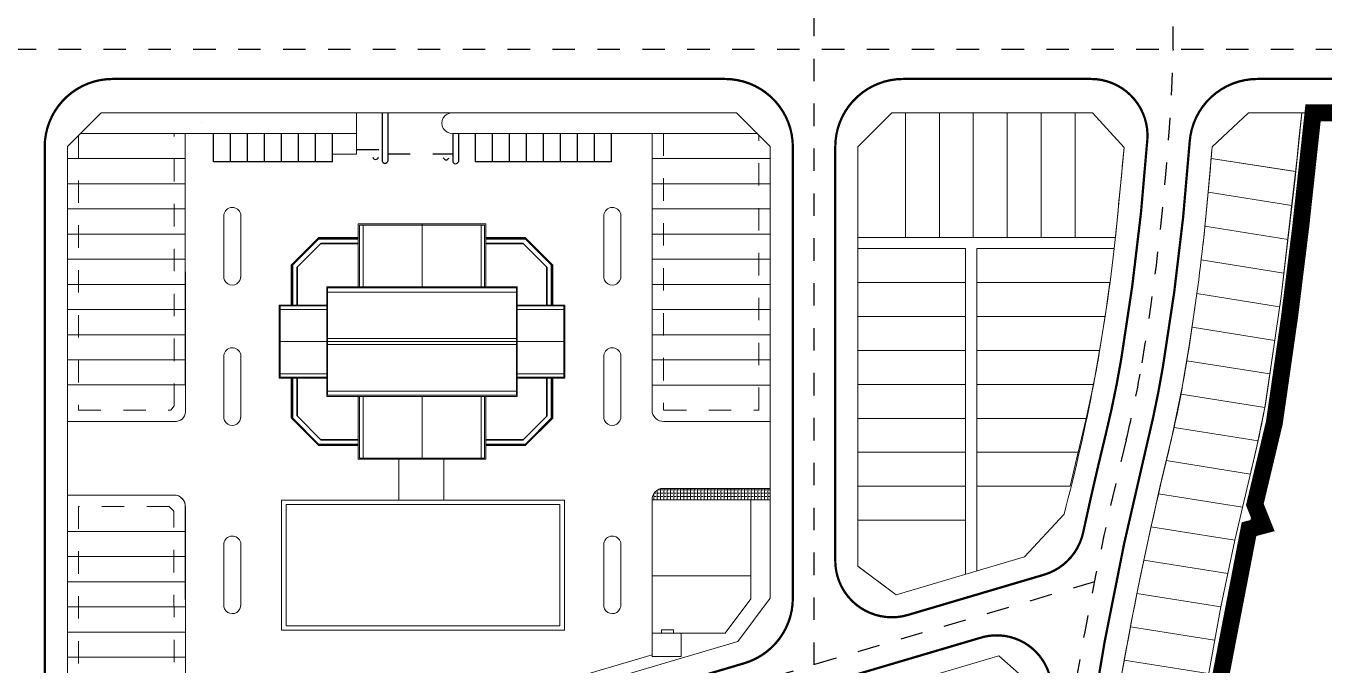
# Model space of a CAD drawing. Extents: x -2063571 to 559285, y 565862 to 1758715.
# Drawn here: x -2062786.97 to -2062781.19, y 566285.62 to 566288.46 of the extents above; entities that cross this region are included whole.
import ezdxf

# ---------------------------------------------------------------- set-up
doc = ezdxf.new("R2010")
doc.units = 0
doc.header["$MEASUREMENT"] = 0
for name, pattern in [('BORDER', [1.75, 0.5, -0.25, 0.5, -0.25, 0, -0.25]), ('DASHDOT', [1, 0.5, -0.25, 0, -0.25]), ('DASHDOT2', [0.5, 0.25, -0.125, 0, -0.125]), ('DASHED', [0.75, 0.5, -0.25])]:
    doc.linetypes.add(name, pattern=pattern)
doc.layers.get('0').update_dxf_attribs({"linetype": 'CONTINUOUS'})
for name, color, linetype, lineweight in [('04-Net thay', 4, 'CONTINUOUS', 15), ('1-RGNC', 30, 'BORDER', 15), ('chi gioi dg do', 14, 'CONTINUOUS', 0), ('CONG TRINH', 7, 'CONTINUOUS', 5), ('hien nha', 252, 'CONTINUOUS', 9), ('k-ctrinh', 7, 'CONTINUOUS', 15), ('k-duongqh', 7, 'CONTINUOUS', 0), ('k-viahe', 6, 'CONTINUOUS', 15), ('k-vienctrinh', 6, 'CONTINUOUS', 15), ('Net thay', 1, 'CONTINUOUS', 35), ('Q-DUONG', 22, 'CONTINUOUS', 0), ('Q-DUONGGT', 7, 'CONTINUOUS', 0), ('TUONG', 4, 'CONTINUOUS', 9)]:
    doc.layers.add(name, color=color, linetype=linetype, lineweight=lineweight)
doc.layers.add('k-congtrinh', color=7, linetype='CONTINUOUS')
doc.layers.add('k-timduong', color=1, linetype='DASHDOT')

# ---------------------------------------------------------------- blocks, each defined once
blk = doc.blocks.new('MB')
at = {"layer": 'CONG TRINH'}
h = blk.add_hatch(dxfattribs=at)
h.set_pattern_fill('ANGLE', color=8, scale=0.085, style=0)
h.set_pattern_definition([(0, (-556870.2791, -1757082.9731), (0, 0.593725), [0.4318, -0.161925]), (90, (-556870.2791, -1757082.9731), (-0.593725, 0), [0.4318, -0.161925])])
edge = h.paths.add_edge_path()
edge.add_line((902.79, 636.73), (883.93, 636.73))
edge.add_arc((883.94, 634.76), 1.97, 90.2338, 181.3912)
edge.add_line((881.97, 634.72), (902.86, 634.72))
edge.add_line((902.86, 634.72), (902.86, 636.73))
at = {"layer": 'k-ctrinh'}
h = blk.add_hatch(dxfattribs=at)
h.set_pattern_fill('ANGLE', color=256, style=0)
h.set_pattern_definition([(0, (-553863.7784, -1757083.959), (0, 6.985), [5.08, -1.905]), (90, (-553863.7784, -1757083.959), (-6.985, 4e-16), [5.08, -1.905])])
edge = h.paths.add_edge_path()
edge.add_line((1010.82, 1154.34), (1010.82, 1259.24))
edge.add_line((1010.82, 1259.24), (1041.92, 1257.54))
edge.add_line((1041.92, 1257.54), (1048.52, 1250.14))
edge.add_line((1048.52, 1250.14), (1050.22, 1281.44))
edge.add_line((1050.22, 1281.44), (1041.92, 1274.04))
edge.add_line((1041.92, 1274.04), (1018.22, 1275.34))
edge.add_line((1018.22, 1275.34), (1018.62, 1292.14))
edge.add_line((1018.62, 1292.14), (1020.02, 1303.24))
edge.add_line((1020.02, 1303.24), (993.52, 1304.74))
edge.add_line((993.52, 1304.74), (987.82, 1325.34))
edge.add_line((987.82, 1325.34), (986.22, 1335.34))
edge.add_line((986.22, 1335.34), (994.42, 1335.54))
edge.add_line((994.42, 1335.54), (1001.12, 1335.54))
edge.add_line((1001.12, 1335.54), (1005.72, 1335.34))
edge.add_line((1005.72, 1335.34), (1005.52, 1337.54))
edge.add_line((1005.52, 1337.54), (1006.42, 1355.74))
edge.add_line((1006.42, 1355.74), (1007.02, 1368.84))
edge.add_line((1007.02, 1368.84), (1027.42, 1365.94))
edge.add_line((1027.42, 1365.94), (1047.42, 1417.14))
edge.add_line((1047.42, 1417.14), (1042.02, 1420.74))
edge.add_line((1042.02, 1420.74), (1047.52, 1430.34))
edge.add_line((1047.52, 1430.34), (1039.22, 1434.84))
edge.add_line((1039.22, 1434.84), (1030.22, 1439.14))
edge.add_line((1030.22, 1439.14), (1011.32, 1447.94))
edge.add_line((1011.32, 1447.94), (998.62, 1453.84))
edge.add_line((998.62, 1453.84), (1020.42, 1501.24))
edge.add_line((1020.42, 1501.24), (1027.42, 1504.44))
edge.add_line((1027.42, 1504.44), (1002.62, 1511.34))
edge.add_line((1002.62, 1511.34), (1005.32, 1505.44))
edge.add_line((1005.32, 1505.44), (905.14, 1288.39))
edge.add_arc((897.88, 1291.73), 7.99, 260.9069, 335.3407, ccw=False)
edge.add_line((896.62, 1283.84), (741.92, 1308.94))
edge.add_line((741.92, 1308.94), (817.92, 1527.64))
edge.add_line((817.92, 1527.64), (801.42, 1532.34))
edge.add_line((801.42, 1532.34), (788.32, 1518.14))
edge.add_line((788.32, 1518.14), (765.82, 1495.84))
edge.add_line((765.82, 1495.84), (728.52, 1461.74))
edge.add_line((728.52, 1461.74), (686.82, 1426.04))
edge.add_line((686.82, 1426.04), (679.81, 1420.9))
edge.add_arc((685.24, 1412.47), 10.03, 40.9371, 122.7529, ccw=False)
edge.add_line((692.82, 1419.04), (701.32, 1409.14))
edge.add_line((701.32, 1409.14), (701.72, 1408.94))
edge.add_line((701.72, 1408.94), (702.02, 1408.74))
edge.add_line((702.02, 1408.74), (702.62, 1408.34))
edge.add_line((702.62, 1408.34), (703.32, 1408.04))
edge.add_line((703.32, 1408.04), (704.12, 1407.64))
edge.add_line((704.12, 1407.64), (704.62, 1407.54))
edge.add_line((704.62, 1407.54), (705.52, 1407.24))
edge.add_line((705.52, 1407.24), (714.12, 1404.04))
edge.add_line((714.12, 1404.04), (674.82, 1374.14))
edge.add_line((674.82, 1374.14), (621.92, 1365.44))
edge.add_line((621.92, 1365.44), (561.92, 1355.54))
edge.add_line((561.92, 1355.54), (543.42, 1352.44))
edge.add_line((543.42, 1352.44), (461.12, 1340.44))
edge.add_line((461.12, 1340.44), (412.92, 1311.84))
edge.add_line((412.92, 1311.84), (387.32, 1296.74))
edge.add_line((387.32, 1296.74), (364.72, 1283.34))
edge.add_line((364.72, 1283.34), (341.22, 1269.64))
edge.add_line((341.22, 1269.64), (323.92, 1299.64))
edge.add_line((323.92, 1299.64), (325.62, 1306.54))
edge.add_line((325.62, 1306.54), (295.62, 1288.74))
edge.add_line((295.62, 1288.74), (302.32, 1287.04))
edge.add_line((302.32, 1287.04), (320.52, 1255.64))
edge.add_line((320.52, 1255.64), (113.82, 1131.84))
edge.add_line((113.82, 1131.84), (97.22, 1160.54))
edge.add_line((97.22, 1160.54), (98.92, 1167.54))
edge.add_line((98.92, 1167.54), (76.32, 1153.54))
edge.add_line((76.32, 1153.54), (178.02, 978.34))
edge.add_line((178.02, 978.34), (183.12, 981.64))
edge.add_line((183.12, 981.64), (282.02, 811.34))
edge.add_line((282.02, 811.34), (297.95, 783.92))
edge.add_arc((427.88, 859.41), 150.27, 210.1575, 270.0166)
edge.add_line((427.92, 709.14), (429.22, 709.14))
edge.add_line((429.22, 709.14), (495.72, 709.14))
edge.add_line((495.72, 709.14), (687.62, 709.14))
edge.add_line((687.62, 709.14), (687.62, 725.64))
edge.add_line((687.62, 725.64), (695.62, 732.14))
edge.add_line((695.62, 732.14), (695.62, 918.14))
edge.add_line((695.62, 918.14), (688.62, 925.14))
edge.add_line((688.62, 925.14), (688.62, 953.14))
edge.add_line((688.62, 953.14), (695.62, 959.14))
edge.add_line((695.62, 959.14), (695.62, 1125.84))
edge.add_line((695.62, 1125.84), (695.52, 1127.24))
edge.add_line((695.52, 1127.24), (691.32, 1132.94))
edge.add_line((691.32, 1132.94), (687.72, 1133.94))
edge.add_line((687.72, 1133.94), (687.62, 1154.34))
edge.add_line((687.62, 1154.34), (691.32, 1155.24))
edge.add_line((691.32, 1155.24), (694.72, 1158.74))
edge.add_line((694.72, 1158.74), (695.62, 1161.34))
edge.add_line((695.62, 1161.34), (713.12, 1161.34))
edge.add_line((713.12, 1161.34), (720.12, 1154.34))
edge.add_line((720.12, 1154.34), (895.82, 1154.34))
edge.add_line((895.82, 1154.34), (903.82, 1161.34))
edge.add_line((903.82, 1161.34), (918.32, 1161.34))
edge.add_line((918.32, 1161.34), (918.32, 1160.34))
edge.add_line((918.32, 1160.34), (924.32, 1154.34))
edge.add_line((924.32, 1154.34), (958.32, 1154.34))
edge.add_line((958.32, 1154.34), (966.32, 1162.34))
edge.add_line((966.32, 1162.34), (981.82, 1162.34))
edge.add_line((981.82, 1162.34), (989.82, 1154.34))
edge.add_line((989.82, 1154.34), (1010.82, 1154.34))
at = {"color": 8}
blk.add_line((802.38, 701.5), (802.38, 701.5), dxfattribs=at)
at = {"layer": '04-Net thay', "color": 8}
for p, q in [((830.06, 683.48, 0), (852.58, 683.48, 0)), ((830.06, 681.03, 0), (830.06, 683.48, 0)), ((852.58, 683.48, 0), (852.58, 681.03, 0)), ((818.26, 676.24, 0), (823.04, 681.03, 0)), ((823.04, 681.03, 0), (830.06, 681.03, 0)), ((852.58, 681.03, 0), (859.59, 681.03, 0)), ((859.59, 681.03, 0), (864.38, 676.25, 0)), ((818.26, 669.14, 0), (818.26, 676.24, 0)), ((864.38, 676.25, 0), (864.38, 669.14, 0)), ((816.07, 669.14, 0), (818.26, 669.14, 0)), ((816.07, 656.22, 0), (816.07, 669.14, 0)), ((864.38, 669.14, 0), (866.57, 669.14, 0)), ((866.57, 669.14, 0), (866.57, 656.22, 0)), ((818.26, 656.22, 0), (816.07, 656.22, 0)), ((818.26, 649.12, 0), (818.26, 656.22, 0)), ((864.38, 656.22, 0), (864.38, 649.11, 0)), ((866.57, 656.22, 0), (864.38, 656.22, 0)), ((823.04, 644.34, 0), (818.26, 649.12, 0)), ((864.38, 649.11, 0), (859.6, 644.34, 0)), ((830.06, 644.34, 0), (823.04, 644.34, 0)), ((830.06, 641.88, 0), (830.06, 644.34, 0)), ((852.58, 644.34, 0), (852.58, 641.88, 0)), ((859.6, 644.34, 0), (852.58, 644.34, 0)), ((852.58, 641.88, 0), (830.06, 641.88, 0)), ((837.22, 641.88, 0), (837.22, 634.65, 0)), ((845.2, 641.88, 0), (845.2, 634.65, 0))]:
    blk.add_line(p, q, dxfattribs=at)
at = {"layer": '1-RGNC', "color": 8, "linetype": 'DASHED', "lineweight": 0, "ltscale": 10, "const_width": 3, "flags": 128}
blk.add_lwpolyline([(1054.57, 695.01), (1037.06, 695.04), (1029.82, 703.06), (998.81, 703.11), (996.63, 682.98), (994.67, 667.17), (991.97, 648.34), (988.52, 633.87), (990, 630.18), (987.49, 629.52), (980.23, 591.87), (966.04, 594.13), (871.42, 566.1), (806.55, 546.93), (807.13, 545.03), (787.68, 539.15), (786.93, 541.12), (696.59, 514.39), (686.81, 547.5), (697.63, 561.94), (697.63, 695.11), (695.05, 701), (687.63, 703.11), (687.63, 725.61), (687.86, 725.7), (695.63, 732.12), (695.63, 918.1), (688.63, 925.1), (688.63, 953.1), (695.63, 959.1), (695.63, 1125.81), (695.51, 1127.22), (691.28, 1132.93), (687.76, 1133.9), (687.67, 1154.31), (691.35, 1155.23), (694.76, 1158.69), (695.56, 1161.31), (713.13, 1161.31), (720.12, 1154.32), (895.86, 1154.31), (903.86, 1161.31), (918.36, 1161.31), (918.36, 1160.31), (924.36, 1154.31), (958.37, 1154.3), (966.36, 1162.31), (981.86, 1162.31), (989.86, 1154.31), (1038.5, 1154.31), (1046.59, 1162.32), (1054.58, 1162.31), (1054.21, 1125.81), (1046.21, 1125.81), (1038.29, 1133.81), (1016.87, 1133.81), (1001.86, 1133.8), (1001.88, 952.1), (1036.14, 952.11), (1043.26, 959.11), (1057.34, 959.11), (1056.9, 918.21), (1042.38, 918.19), (1035.63, 925.11), (1015.86, 925.11), (1012.75, 925.11), (1007.38, 921.68), (1001.84, 916.29), (1001.86, 891.47), (1004.88, 891.46), (1006.27, 880.8), (1005.54, 875.34), (1001.86, 867.48), (1001.86, 733.91), (1004.13, 730.95), (1005.8, 725.59), (1032.97, 725.61), (1039.07, 731.61), (1055.74, 731.61)], close=True, dxfattribs=at)
at = {"layer": 'chi gioi dg do', "color": 8, "linetype": 'DASHED', "ltscale": 5, "elevation": 0}
for points in [[(780.6, 699.11), (780.6, 650.57), (796.93, 650.57), (797.5, 651.3), (797.5, 699.48), (780.97, 699.48)], [(900.52, 699.48), (884, 699.48), (883.98, 650.58)], [(884.07, 650.58), (900.86, 650.58), (900.86, 699.14)]]:
    blk.add_lwpolyline(points, dxfattribs=at)
blk.add_lwpolyline([(780.62, 633.55), (780.62, 582.2), (797.49, 582.2), (797.48, 632.69), (796.64, 633.55)], close=True, dxfattribs=at)
at = {"layer": 'hien nha', "color": 8, "ltscale": 0.5}
for p, q in [((824.64, 671.44, 0), (824.64, 663.2, 0)), ((858, 671.44, 0), (824.64, 671.44, 0)), ((858, 663.2, 0), (858, 671.44, 0)), ((824.64, 663.2, 0), (858, 663.2, 0)), ((824.64, 662.16, 0), (858, 662.16, 0)), ((824.64, 653.93, 0), (824.64, 662.16, 0)), ((858, 662.16, 0), (858, 653.93, 0)), ((858, 653.93, 0), (824.64, 653.93, 0))]:
    blk.add_line(p, q, dxfattribs=at)
at = {"layer": 'k-congtrinh', "color": 8}
for p, q in [((834.28, 703.11, 0), (834.28, 694.6, 0)), ((835.28, 703.11, 0), (835.28, 694.6, 0)), ((804.49, 694.48, 0), (804.49, 699.48, 0)), ((807.49, 694.48, 0), (807.49, 699.48, 0)), ((810.49, 694.48, 0), (810.49, 699.48, 0)), ((813.49, 694.48, 0), (813.49, 699.48, 0)), ((816.49, 694.48, 0), (816.49, 699.48, 0)), ((819.49, 694.48, 0), (819.49, 699.48, 0)), ((822.49, 694.48, 0), (822.49, 699.48, 0)), ((825.49, 694.48, 0), (825.49, 699.48, 0)), ((846.74, 699.48, 0), (846.74, 694.48, 0)), ((847.74, 699.48, 0), (847.74, 694.48, 0)), ((847.74, 699.48, 0), (847.74, 694.48, 0)), ((850.74, 699.48, 0), (850.74, 694.48, 0)), ((853.74, 699.48, 0), (853.74, 694.48, 0)), ((856.74, 699.48, 0), (856.74, 694.48, 0)), ((859.74, 699.48, 0), (859.74, 694.48, 0)), ((862.74, 699.48, 0), (862.74, 694.48, 0)), ((865.74, 699.48, 0), (865.74, 694.48, 0)), ((868.74, 699.48, 0), (868.74, 694.48, 0)), ((871.74, 699.48, 0), (871.74, 694.48, 0)), ((874.74, 699.48, 0), (874.74, 694.48, 0)), ((825.49, 694.48, 0), (804.49, 694.48, 0)), ((874.74, 694.48, 0), (850.74, 694.48, 0))]:
    blk.add_line(p, q, dxfattribs=at)
for centre, radius, start, end in [((833.12, 695.41), 0.515, 193.8986, 346.1014), ((834.78, 694.72, 0), 0.515, 193.8986, 346.1014), ((845.58, 695.34), 0.527, 198.575, 341.425), ((847.24, 694.65, 0), 0.527, 198.575, 341.425)]:
    blk.add_arc(centre, radius, start, end, dxfattribs=at)
at = {"layer": 'k-duongqh', "color": 8, "ltscale": 0.5}
for p, q in [((991.06, 709.11), (1031.94, 709.11)), ((918.39, 615.92), (918.36, 615.91))]:
    blk.add_line(p, q, dxfattribs=at)
for centre, radius, start, end in [((558.6, 727.63), 423.45, 350.4851, 355.8699), ((783.17, 689.99), 180.25, 346.2448, 350.4851), ((783.17, 689.99), 195.75, 346.2448, 350.4851)]:
    blk.add_arc(centre, radius, start, end, dxfattribs=at)
at = {"layer": 'k-timduong', "color": 8, "linetype": 'DASHDOT', "ltscale": 6}
blk.add_line((910.61, 605.54), (910.61, 1161.31), dxfattribs=at)
at = {"layer": 'k-timduong', "color": 8, "linetype": 'DASHDOT2', "ltscale": 2}
for p, q in [((829.74, 696.63, 0), (834.28, 696.63, 0)), ((835.28, 695.9, 0), (846.74, 695.9, 0))]:
    blk.add_line(p, q, dxfattribs=at)
at = {"layer": 'k-timduong', "color": 8, "linetype": 'DASHDOT', "ltscale": 6}
for points in [[(61.63, 1201.37), (302.49, 786.55, 0.267291), (427.88, 714.36), (1055.27, 714.36)], [(960.19, 620.19), (675.1, 535.91, -0.072872), (617.69, 527.7), (511.87, 528.07)]]:
    blk.add_lwpolyline(points, format="xyb", dxfattribs=at)
blk.add_lwpolyline([(974.11, 714.39), (974.11, 938.61)], dxfattribs=at)
for centre, radius, start, end in [((554.82, 728.13), 419.52, 350.5026, 358.1223), ((783.17, 689.99), 188, 346.2448, 350.4851), ((1529.31, 505.63), 580.58, 166.08082, 171.55786)]:
    blk.add_arc(centre, radius, start, end, dxfattribs=at)
at = {"layer": 'k-viahe', "color": 8}
for p, q in [((829.74, 699.48, 0), (829.74, 703.11, 0)), ((926.76, 681.11), (926.76, 703.11)), ((932.76, 681.11), (932.76, 703.11)), ((938.76, 681.11), (938.76, 703.11)), ((944.76, 681.11), (944.76, 703.11)), ((950.76, 681.11), (950.76, 703.11)), ((956.76, 681.01), (956.76, 703.01)), ((956.76, 702.71), (956.76, 681.51)), ((995.59, 703.11), (1029.79, 703.11)), ((780.97, 699.48, 0), (799.47, 699.48, 0)), ((799.47, 699.48, 0), (780.97, 699.48, 0)), ((829.74, 699.48, 0), (780.97, 699.48, 0)), ((780.97, 699.48, 0), (799.47, 699.48, 0)), ((799.47, 699.48, 0), (780.97, 699.48, 0)), ((799.47, 699.48, 0), (799.5, 650.62, 0)), ((799.47, 695.03, 0), (799.47, 699.48, 0)), ((799.47, 699.48, 0), (799.5, 650.62, 0)), ((799.47, 695.03, 0), (799.47, 699.48, 0)), ((900.52, 699.48, 0), (846.74, 699.48, 0)), ((902.87, 697.13, 0), (902.86, 648.58, 0)), ((799.47, 695.03, 0), (778.61, 695.03, 0)), ((799.47, 695.03, 0), (778.61, 695.03, 0)), ((778.63, 695.03, 0), (799.47, 695.03, 0)), ((778.63, 695.03, 0), (799.47, 695.03, 0)), ((799.47, 690.58, 0), (799.47, 695.03, 0)), ((799.47, 690.58, 0), (799.47, 695.03, 0)), ((995.67, 692.75), (980.8, 695.06)), ((799.47, 690.59, 0), (778.61, 690.59, 0)), ((799.47, 690.59, 0), (778.61, 690.59, 0)), ((778.61, 690.58, 0), (799.47, 690.58, 0)), ((778.61, 690.58, 0), (799.47, 690.58, 0)), ((799.47, 686.14, 0), (799.47, 690.59, 0)), ((799.47, 686.14, 0), (799.47, 690.59, 0)), ((778.61, 686.14, 0), (799.47, 686.14, 0)), ((799.47, 686.14, 0), (778.61, 686.14, 0)), ((778.61, 686.14, 0), (799.47, 686.14, 0)), ((799.47, 686.14, 0), (778.61, 686.14, 0)), ((799.47, 681.69, 0), (799.47, 686.14, 0)), ((799.47, 681.69, 0), (799.47, 686.14, 0)), ((806.28, 674.04, 0), (806.28, 685.08, 0)), ((809.28, 674.06, 0), (809.28, 685.24, 0)), ((873.45, 674.04, 0), (873.45, 685.08, 0)), ((876.45, 674.06, 0), (876.45, 685.24, 0)), ((778.61, 681.69, 0), (799.47, 681.69, 0)), ((799.47, 681.69, 0), (778.61, 681.69, 0)), ((778.61, 681.69, 0), (799.47, 681.69, 0)), ((799.47, 681.69, 0), (778.61, 681.69, 0)), ((799.47, 677.24, 0), (799.47, 681.69, 0)), ((799.47, 677.24, 0), (799.47, 681.69, 0)), ((994.39, 680.75), (979.71, 683.08)), ((918.36, 681.11), (963.89, 681.11)), ((778.61, 677.24, 0), (799.47, 677.24, 0)), ((799.47, 677.24, 0), (778.61, 677.24, 0)), ((778.61, 677.24, 0), (799.47, 677.24, 0)), ((799.47, 677.24, 0), (778.61, 677.24, 0)), ((799.47, 672.8, 0), (799.47, 677.24, 0)), ((799.47, 672.8, 0), (799.47, 677.24, 0)), ((918.36, 679.11), (937.36, 679.11)), ((937.36, 679.11), (937.36, 621.53)), ((939.36, 679.11), (939.36, 622.12)), ((939.36, 679.11), (963.66, 679.11)), ((993.64, 674.79), (979.03, 677.12)), ((778.61, 672.8, 0), (799.47, 672.8, 0)), ((799.47, 672.8, 0), (778.61, 672.8, 0)), ((778.61, 672.8, 0), (799.47, 672.8, 0)), ((799.47, 672.8, 0), (778.61, 672.8, 0)), ((799.47, 668.35, 0), (799.47, 672.8, 0)), ((799.47, 668.35, 0), (799.47, 672.8, 0)), ((918.36, 673.11), (937.36, 673.11)), ((939.36, 673.11), (962.9, 673.11)), ((992.89, 668.83), (978.27, 671.16)), ((778.61, 668.35, 0), (799.47, 668.35, 0)), ((799.47, 668.35, 0), (778.61, 668.35, 0)), ((778.61, 668.35, 0), (799.47, 668.35, 0)), ((799.47, 668.35, 0), (778.61, 668.35, 0)), ((799.47, 663.9, 0), (799.47, 668.35, 0)), ((799.47, 663.9, 0), (799.47, 668.35, 0)), ((918.36, 667.11), (937.36, 667.11)), ((939.36, 667.11), (962.04, 667.11)), ((778.61, 663.9, 0), (799.47, 663.9, 0)), ((799.47, 663.9, 0), (778.61, 663.9, 0)), ((778.61, 663.9, 0), (799.47, 663.9, 0)), ((799.47, 663.9, 0), (778.61, 663.9, 0)), ((799.47, 659.45, 0), (799.47, 663.9, 0)), ((799.47, 659.45, 0), (799.47, 663.9, 0)), ((992.03, 662.89), (977.43, 665.22)), ((918.36, 661.11), (937.36, 661.11)), ((939.36, 661.11), (961.09, 661.11)), ((778.61, 659.45, 0), (799.47, 659.45, 0)), ((799.47, 659.45, 0), (778.61, 659.45, 0)), ((778.61, 659.45, 0), (799.47, 659.45, 0)), ((799.47, 659.45, 0), (778.61, 659.45, 0)), ((799.47, 655.01, 0), (799.47, 659.45, 0)), ((799.47, 655.01, 0), (799.47, 659.45, 0)), ((806.28, 649.22, 0), (806.28, 660.27, 0)), ((809.28, 649.24, 0), (809.28, 660.42, 0)), ((873.45, 649.22, 0), (873.45, 660.27, 0)), ((876.45, 649.24, 0), (876.45, 660.42, 0)), ((991.18, 656.95), (976.5, 659.29)), ((778.61, 655.01, 0), (799.47, 655.01, 0)), ((778.61, 655.01, 0), (799.47, 655.01, 0)), ((918.36, 655.11), (937.36, 655.11)), ((939.36, 655.11), (959.9, 655.11)), ((990.29, 651.02), (975.47, 653.38)), ((778.63, 648.57, 0), (797.92, 648.57, 0)), ((797.92, 648.57, 0), (778.63, 648.57, 0)), ((778.63, 648.57, 0), (797.92, 648.57, 0)), ((797.92, 648.57, 0), (778.63, 648.57, 0)), ((902.84, 648.58, 0), (884.07, 648.58, 0)), ((918.36, 649.11), (937.36, 649.11)), ((939.36, 649.11), (958.73, 649.11)), ((989.09, 645.14), (974.25, 647.5)), ((918.36, 643.11), (937.36, 643.11)), ((939.36, 643.11), (957.16, 643.11)), ((987.78, 639.27), (972.87, 641.64)), ((778.62, 635.55, 0), (797.48, 635.55, 0)), ((902.86, 636.72, 0), (883.92, 636.72, 0)), ((918.36, 637.11), (937.36, 637.11)), ((939.36, 637.11), (955.89, 637.11)), ((986.34, 633.42), (971.49, 635.79)), ((799.48, 633.55, 0), (799.5, 633.55, 0)), ((799.5, 633.55, 0), (799.49, 629.1, 0)), ((902.86, 634.72, 0), (881.97, 634.72, 0)), ((881.97, 634.72, 0), (881.97, 607.31, 0)), ((918.36, 631.11), (937.36, 631.11)), ((947.78, 624.61), (954.79, 632.17)), ((778.63, 629.1, 0), (799.5, 629.1, 0)), ((799.49, 629.1, 0), (778.63, 629.1, 0)), ((799.5, 629.1, 0), (799.49, 624.66, 0)), ((985, 627.56), (970.16, 629.92)), ((806.28, 615.94, 0), (806.28, 626.99, 0)), ((809.28, 615.96, 0), (809.28, 627.14, 0)), ((873.45, 615.94, 0), (873.45, 626.99, 0)), ((876.45, 615.96, 0), (876.45, 627.14, 0)), ((778.63, 624.66, 0), (799.49, 624.66, 0)), ((799.49, 624.66, 0), (778.63, 624.66, 0)), ((799.49, 624.66, 0), (799.49, 620.21, 0)), ((918.39, 622.92), (925.1, 617.9)), ((968.9, 624.05), (983.76, 621.68)), ((778.63, 620.21, 0), (799.5, 620.21, 0)), ((799.49, 620.21, 0), (778.63, 620.21, 0)), ((799.5, 620.21, 0), (799.49, 615.76, 0)), ((881.97, 621.29, 0), (899.42, 621.29, 0)), ((982.51, 615.81), (967.69, 618.17)), ((778.63, 615.76, 0), (799.49, 615.76, 0)), ((799.49, 615.76, 0), (778.63, 615.76, 0)), ((799.49, 615.76, 0), (799.49, 611.32, 0)), ((778.63, 611.32, 0), (799.49, 611.32, 0)), ((799.49, 611.32, 0), (778.63, 611.32, 0)), ((799.49, 611.32, 0), (799.49, 606.87, 0)), ((894.89, 611.13, 0), (881.97, 611.13, 0)), ((883.62, 611.13, 0), (883.62, 611.74, 0)), ((883.62, 611.13, 0), (883.62, 611.74, 0)), ((885.77, 611.13, 0), (885.77, 611.74, 0)), ((885.77, 611.13, 0), (885.77, 611.74, 0)), ((981.36, 609.91), (966.54, 612.27)), ((778.63, 606.87, 0), (799.49, 606.87, 0)), ((799.49, 606.87, 0), (778.63, 606.87, 0)), ((799.49, 606.87, 0), (799.49, 602.43, 0)), ((980.26, 604.01), (965.45, 606.37))]:
    blk.add_line(p, q, dxfattribs=at)
at = {"layer": 'k-viahe', "color": 8, "ltscale": 2}
for p, q in [((780.97, 699.48, 0), (799.47, 699.48, 0)), ((799.47, 699.48, 0), (799.5, 650.62, 0)), ((797.92, 648.57, 0), (778.63, 648.57, 0)), ((778.63, 635.55, 0), (797.48, 635.55, 0)), ((799.48, 633.55, 0), (799.49, 580.77, 0)), ((902.86, 634.72, 0), (899.42, 634.72, 0)), ((899.42, 634.72, 0), (899.42, 617.2, 0)), ((902.86, 617.34, 0), (902.86, 634.72, 0)), ((902.86, 634.72, 0), (902.86, 634.72, 0)), ((899.42, 617.2, 0), (894.89, 611.13, 0)), ((887.97, 611.13, 0), (881.97, 611.13, 0)), ((881.97, 611.13, 0), (881.97, 607.31, 0)), ((894.89, 611.13, 0), (890.12, 611.13, 0)), ((881.97, 607.31, 0), (865.64, 602.48, 0))]:
    blk.add_line(p, q, dxfattribs=at)
at = {"layer": 'k-viahe', "color": 8}
for points in [[(950.76, 703.11), (956.76, 703.11), (956.76, 681.11), (950.76, 681.11), (950.76, 703.11)], [(965.4, 696.99), (959.81, 703.11), (956.76, 703.11), (956.76, 681.11), (963.89, 681.11), (965.4, 696.99)], [(939.36, 673.11), (939.36, 667.11), (962.04, 667.11), (962.9, 673.11), (939.36, 673.11)], [(939.36, 667.11), (939.36, 661.11), (961.06, 661.11), (962.04, 667.11), (939.36, 667.11)], [(961.09, 661.11), (960.23, 656.33), (960.02, 655.11), (939.36, 655.11), (939.36, 661.11), (961.09, 661.11)], [(960.02, 655.11), (958.73, 649.11), (939.36, 649.11), (939.36, 655.11), (960.02, 655.11)]]:
    blk.add_lwpolyline(points, dxfattribs=at)
at = {"layer": 'k-viahe', "color": 8, "flags": 128}
for points in [[(987.4, 703.11), (996.8, 703.11), (996.32, 698.38), (995.74, 692.74), (980.8, 695.06), (980.95, 697.13)], [(980.8, 695.06), (980.29, 689.07), (995.05, 686.71), (995.74, 692.74)], [(939.36, 649.11), (939.36, 643.11), (957.31, 643.11), (958.73, 649.11)], [(939.36, 643.11), (939.36, 637.11), (955.89, 637.11), (957.31, 643.11)]]:
    blk.add_lwpolyline(points, close=True, dxfattribs=at)
at = {"layer": 'k-viahe', "color": 8, "elevation": 0}
for points in [[(829.74, 699.48), (829.74, 699.48), (780.97, 699.48)], [(846.74, 699.48), (846.74, 699.48)], [(900.52, 699.48), (846.74, 699.48)], [(902.86, 697.14), (902.86, 695.03), (882, 695.03), (882, 699.48), (900.52, 699.48)], [(902.86, 640.1), (902.86, 617.34)], [(894.89, 611.13), (899.42, 617.2), (899.42, 634.72)], [(894.89, 611.13), (899.42, 617.2), (899.42, 634.72)], [(894.89, 611.13), (894.89, 611.13), (899.42, 617.2), (899.42, 634.65)], [(894.89, 611.13), (894.89, 611.13), (899.42, 617.2), (899.42, 634.65)], [(899.42, 634.72), (902.86, 634.72), (902.86, 617.34)], [(881.97, 621.29), (899.42, 621.29), (899.42, 617.2), (894.89, 611.13), (881.97, 611.13), (881.97, 621.29)], [(865.64, 602.48), (881.97, 607.31)]]:
    blk.add_lwpolyline(points, dxfattribs=at)
for points in [[(825.49, 699.48), (829.74, 699.48), (829.74, 695.84), (825.49, 695.84)], [(882, 695.03), (902.86, 695.03), (902.86, 690.58), (882, 690.58)], [(882, 690.59), (902.86, 690.59), (902.86, 686.14), (882, 686.14)], [(881.97, 634.72), (899.42, 634.72), (899.42, 621.29), (881.97, 621.29)], [(881.97, 611.13), (887.1, 611.13), (887.1, 607.03), (881.97, 607.03)], [(881.97, 611.13), (887.1, 611.13), (887.1, 607.03), (881.97, 607.03)], [(883.62, 611.74), (885.77, 611.74), (885.77, 611.13), (883.62, 611.13)], [(883.62, 611.74), (885.77, 611.74), (885.77, 611.13), (883.62, 611.13)]]:
    blk.add_lwpolyline(points, close=True, dxfattribs=at)
at = {"layer": 'k-viahe', "color": 8, "ltscale": 2, "elevation": 0}
blk.add_lwpolyline([(900.52, 699.48), (882, 699.48), (881.98, 650.58)], dxfattribs=at)
at = {"layer": 'k-viahe', "color": 8}
for points in [[(882.01, 686.14), (902.87, 686.14), (902.87, 681.69), (882.01, 681.69)], [(882, 681.69), (902.86, 681.69), (902.86, 677.25), (882, 677.25)], [(882, 677.24), (902.86, 677.24), (902.86, 672.8), (882, 672.8)], [(882, 672.8), (902.86, 672.8), (902.86, 668.35), (882, 668.35)], [(882, 668.35), (902.86, 668.35), (902.86, 663.9), (882, 663.9)], [(882, 663.9), (902.86, 663.9), (902.86, 659.45), (882, 659.45)], [(882, 659.45), (902.86, 659.45), (902.86, 655), (882, 655)]]:
    blk.add_lwpolyline(points, close=True, dxfattribs=at)
at = {"layer": 'k-viahe', "color": 8, "elevation": 0}
for points in [[(778.63, 635.55), (797.48, 635.55, -0.420217), (799.48, 633.5)], [(855.79, 597.42), (855.79, 600.48, -0.414214), (857.79, 602.48), (865.64, 602.48), (881.97, 607.31)]]:
    blk.add_lwpolyline(points, format="xyb", dxfattribs=at)
at = {"layer": 'k-viahe', "color": 8}
for centre, radius, start, end in [((846.64, 701.3, 0), 1.82, 86.8995, 273.1005), ((807.79, 684.87, 0), 1.53, 13.8209, 172.094), ((874.96, 684.87, 0), 1.53, 13.8209, 172.094), ((807.78, 674.19, 0), 1.51, 174.4586, 4.9215), ((874.95, 674.19, 0), 1.51, 174.4586, 4.9215), ((807.79, 660.06, 0), 1.53, 13.8209, 172.094), ((874.96, 660.06, 0), 1.53, 13.8209, 172.094), ((797.75, 650.34, 0), 1.77, 275.3486, 9.2226), ((797.75, 650.34, 0), 1.77, 275.3486, 9.2226), ((797.75, 650.34, 0), 1.77, 275.3486, 9.2226), ((797.75, 650.34, 0), 1.77, 275.3486, 9.2226), ((807.78, 649.37, 0), 1.51, 174.4586, 4.9215), ((874.95, 649.37, 0), 1.51, 174.4586, 4.9215), ((883.96, 650.55, 0), 1.98, 179.2499, 273.2345), ((883.92, 634.77, 0), 1.95, 90, 181.6327), ((807.79, 626.78, 0), 1.53, 13.8209, 172.094), ((874.96, 626.78, 0), 1.53, 13.8209, 172.094), ((807.78, 616.09, 0), 1.51, 174.4586, 4.9215), ((874.95, 616.09, 0), 1.51, 174.4586, 4.9215)]:
    blk.add_arc(centre, radius, start, end, dxfattribs=at)
at = {"layer": 'k-viahe', "color": 8, "ltscale": 2}
for centre, radius, start, end in [((797.75, 650.34, 0), 1.77, 275.3486, 9.2226), ((797.48, 633.55, 0), 2, 359.9912, 90.0088)]:
    blk.add_arc(centre, radius, start, end, dxfattribs=at)
at = {"layer": 'k-viahe', "color": 8, "extrusion": (6.37626e-09, 6.65258e-08, 1)}
blk.add_arc((797.48, 633.55, 0), 2, 0, 90, dxfattribs=at)
at = {"layer": 'k-vienctrinh', "color": 8, "linetype": 'Continuous'}
for p, q in [((987.4, 703.11), (980.95, 697.13)), ((996.8, 703.11), (987.4, 703.11)), ((995.94, 694.69), (996.8, 703.11)), ((980.95, 697.13), (980.24, 688.49)), ((994.61, 682.95), (995.94, 694.69)), ((980.24, 688.49), (979.36, 679.91)), ((995.05, 686.71), (980.29, 689.07)), ((993.15, 670.65), (994.61, 682.95)), ((991.93, 662.18), (993.15, 670.65)), ((977.92, 668.62), (976.87, 661.57)), ((976.87, 661.57), (975.7, 654.6)), ((990.29, 651.02), (991.93, 662.18)), ((975.7, 654.6), (973.93, 646.07)), ((988.75, 643.6), (990.29, 651.02)), ((973.93, 646.07), (971.75, 636.95)), ((985, 627.56), (988.75, 643.6)), ((971.75, 636.95), (969.59, 627.32)), ((985, 627.56), (970.16, 629.92)), ((969.59, 627.32), (968.15, 620.46)), ((982.51, 615.81), (985, 627.56)), ((983.73, 621.69), (968.9, 624.05)), ((968.15, 620.46), (966.68, 613)), ((978.26, 592.18), (982.51, 615.81)), ((966.68, 613), (965.13, 604.57))]:
    blk.add_line(p, q, dxfattribs=at)
at = {"layer": 'k-vienctrinh', "color": 8}
blk.add_line((989.38, 703.11), (998.81, 703.11), dxfattribs=at)
at = {"layer": 'k-vienctrinh', "color": 8, "linetype": 'Continuous', "flags": 128}
for points in [[(990.47, 652.02), (993.15, 670.65), (995.57, 691.06), (996.8, 703.11)], [(991.97, 648.34), (995.13, 670.39), (997.56, 690.84), (998.81, 703.11)]]:
    blk.add_lwpolyline(points, dxfattribs=at)
at = {"layer": 'k-vienctrinh', "color": 8, "linetype": 'Continuous'}
for centre, radius, start, end in [((783.17, 689.99), 210.75, 346.2448, 349.6201), ((1583.67, 496.06), 610.98, 165.56766, 170.97854)]:
    blk.add_arc(centre, radius, start, end, dxfattribs=at)
at = {"layer": 'k-vienctrinh', "color": 8}
blk.add_arc((1563.79, 498.9), 607.91, 166.24485, 172.26775, dxfattribs=at)
blk.add_arc((1563.79, 498.9), 607.91, 166.24485, 172.26775, dxfattribs=at)
at = {"layer": 'Net thay', "color": 8}
for p, q in [((818.26, 676.24, 0), (823.04, 681.03, 0)), ((818.41, 676.18, 0), (823.11, 680.87, 0)), ((819.25, 675.83, 0), (823.45, 680.04, 0)), ((823.04, 681.03, 0), (830.06, 681.03, 0)), ((823.11, 680.87, 0), (830.06, 680.87, 0)), ((823.45, 680.04, 0), (830.06, 680.04, 0)), ((852.58, 681.03, 0), (859.59, 681.03, 0)), ((852.58, 680.87, 0), (859.53, 680.87, 0)), ((852.58, 680.04, 0), (859.18, 680.04, 0)), ((863.39, 675.84, 0), (859.18, 680.04, 0)), ((864.22, 676.19, 0), (859.53, 680.87, 0)), ((864.38, 676.25, 0), (859.59, 681.03, 0)), ((818.26, 669.14, 0), (818.26, 676.24, 0)), ((818.41, 669.14, 0), (818.41, 676.18, 0)), ((819.25, 669.14, 0), (819.25, 675.83, 0)), ((863.39, 669.14, 0), (863.39, 675.84, 0)), ((864.22, 669.14, 0), (864.22, 676.19, 0)), ((864.38, 669.14, 0), (864.38, 676.25, 0)), ((818.26, 649.12, 0), (818.26, 656.22, 0)), ((818.41, 649.18, 0), (818.41, 656.22, 0)), ((819.25, 649.53, 0), (819.25, 656.22, 0)), ((863.39, 649.52, 0), (863.39, 656.22, 0)), ((864.22, 649.18, 0), (864.22, 656.22, 0)), ((864.38, 649.11, 0), (864.38, 656.22, 0)), ((823.45, 645.33, 0), (819.25, 649.53, 0)), ((863.39, 649.52, 0), (859.19, 645.33, 0)), ((823.04, 644.34, 0), (818.26, 649.12, 0)), ((823.11, 644.49, 0), (818.41, 649.18, 0)), ((864.22, 649.18, 0), (859.53, 644.49, 0)), ((864.38, 649.11, 0), (859.6, 644.34, 0)), ((830.06, 645.33, 0), (823.45, 645.33, 0)), ((859.19, 645.33, 0), (852.58, 645.33, 0)), ((830.06, 644.34, 0), (823.04, 644.34, 0)), ((830.06, 644.49, 0), (823.11, 644.49, 0)), ((859.53, 644.49, 0), (852.58, 644.49, 0)), ((859.6, 644.34, 0), (852.58, 644.34, 0))]:
    blk.add_line(p, q, dxfattribs=at)
at = {"layer": 'Q-DUONGGT', "color": 8, "ltscale": 0.5, "const_width": 0.4}
for points in [[(787.46, 573.04), (898.26, 605.81, 0.332278), (906.86, 617.32), (906.86, 697.11, 0.414214), (894.86, 709.11), (786.63, 709.11, 0.414214), (774.63, 697.11), (774.63, 582.63, 0.501188)], [(951, 589.93, 0.0351), (949.15, 567.93), (949.01, 556.99, -0.328761), (941.84, 547.53), (860.25, 523.41, -0.414214), (847.83, 530.16), (839.89, 557.03), (836.29, 569.22, -0.414214), (843.04, 581.65), (939.83, 610.26, -0.568158), (952.46, 599.3, 0.003825)]]:
    blk.add_lwpolyline(points, format="xyb", close=True, dxfattribs=at)
for points in [[(969.52, 698.4, 0.435168), (959.54, 709.11), (926.36, 709.11, 0.414214), (914.36, 697.11), (914.36, 623.94, 0.501147), (927.2, 614.35), (951.24, 621.46, 0.274554), (958.18, 628.95, -0.007137), (962.14, 646.18, 0.018504), (964.89, 659.53, 0.023768), (969.52, 698.4)], [(1024.69, 572.28, -0.026828), (1038.38, 643.07, 0.015146), (1045.18, 695.99, 0.441988), (1033.23, 709.11), (988.97, 709.11, 0.393627), (977, 697.96, -0.023822), (972.28, 658.29, -0.018504), (969.42, 644.4, 0.022003), (959.01, 592.04), (958.81, 591.07, 0.039953), (956.65, 567.84), (956.52, 557.61, 0.547421), (960.74, 554.83, -0.037566), (987.59, 564.47, -0.064835), (1016.2, 569.98, -0.023748), (1021.73, 570.11, 0.380827), (1024.78, 572.69, -0.001265), (1025.26, 576.06)]]:
    blk.add_lwpolyline(points, format="xyb", dxfattribs=at)
at = {"layer": 'Q-DUONGGT', "color": 8, "ltscale": 0.5}
blk.add_lwpolyline([(786.33, 576.87), (897.11, 609.64), (902.86, 617.34), (902.86, 697.14), (896.89, 703.11), (784.6, 703.11), (778.63, 697.14), (778.63, 582.63)], close=True, dxfattribs=at)
blk.add_lwpolyline([(786.33, 576.87), (897.11, 609.64), (902.86, 617.34), (902.86, 697.14), (896.89, 703.11), (784.6, 703.11), (778.63, 697.14), (778.63, 582.63)], close=True, dxfattribs=at)
blk.add_lwpolyline([(918.36, 697.11), (918.34, 622.95), (925.1, 617.9), (947.78, 624.61), (954.79, 632.17, 0.036278), (963.66, 679.11, 0.002467), (965.4, 696.99), (959.81, 703.11), (924.36, 703.11)], format="xyb", close=True, dxfattribs=at)
blk.add_lwpolyline([(842.77, 557.88), (850.71, 531.01), (859.4, 526.28), (940.14, 550.15), (945, 556.57), (945.15, 567.98, -0.03131), (946.75, 588.67), (948.88, 602.18), (943.27, 607.11), (842.26, 577.25), (838.88, 571.03), (842.77, 557.88)], format="xyb", dxfattribs=at)
at = {"layer": 'TUONG', "color": 8}
for p, q in [((830.06, 672.38, 0), (830.06, 683.48, 0)), ((830.06, 683.48, 0), (852.58, 683.48, 0)), ((830.27, 672.38, 0), (830.27, 683.27, 0)), ((830.27, 683.27, 0), (852.37, 683.27, 0)), ((830.89, 672.38, 0), (830.89, 683.27, 0)), ((841.32, 672.38, 0), (841.32, 683.48, 0)), ((851.75, 672.38, 0), (851.75, 683.27, 0)), ((852.37, 672.38, 0), (852.37, 683.27, 0)), ((852.58, 672.38, 0), (852.58, 683.48, 0)), ((824.51, 672.38, 0), (824.51, 662.68, 0)), ((858.12, 672.38, 0), (824.51, 672.38, 0)), ((830.06, 672.38, 0), (852.58, 672.38, 0)), ((858.12, 662.68, 0), (858.12, 672.38, 0)), ((824.64, 672.17, 0), (824.64, 662.68, 0)), ((858, 672.17, 0), (824.64, 672.17, 0)), ((858, 671.44, 0), (824.64, 671.44, 0)), ((858, 662.68, 0), (858, 672.17, 0)), ((824.51, 669.14, 0), (816.07, 669.14, 0)), ((816.07, 669.14, 0), (816.07, 656.22, 0)), ((824.51, 668.99, 0), (816.23, 668.99, 0)), ((816.23, 668.99, 0), (816.23, 656.38, 0)), ((824.51, 668.36, 0), (816.23, 668.36, 0)), ((824.51, 669.14, 0), (824.51, 656.22, 0)), ((858.12, 669.14, 0), (866.57, 669.14, 0)), ((858.12, 669.14, 0), (858.12, 656.22, 0)), ((858.12, 668.99, 0), (866.41, 668.99, 0)), ((858.12, 668.36, 0), (866.41, 668.36, 0)), ((866.41, 668.99, 0), (866.41, 656.38, 0)), ((866.57, 669.14, 0), (866.57, 656.22, 0)), ((824.64, 663.2, 0), (858, 663.2, 0)), ((816.07, 662.68, 0), (824.51, 662.68, 0)), ((858.12, 662.68, 0), (824.51, 662.68, 0)), ((824.51, 662.68, 0), (858.12, 662.68, 0)), ((824.51, 662.68, 0), (824.51, 652.99, 0)), ((858.12, 662.68, 0), (824.51, 662.68, 0)), ((824.64, 662.68, 0), (858, 662.68, 0)), ((824.64, 662.68, 0), (824.64, 653.2, 0)), ((858, 662.68, 0), (824.64, 662.68, 0)), ((858, 662.16, 0), (824.64, 662.16, 0)), ((858, 653.2, 0), (858, 662.68, 0)), ((866.57, 662.68, 0), (858.12, 662.68, 0)), ((858.12, 652.99, 0), (858.12, 662.68, 0)), ((824.51, 656.22, 0), (816.07, 656.22, 0)), ((824.51, 657, 0), (816.23, 657, 0)), ((824.51, 656.38, 0), (816.23, 656.38, 0)), ((858.12, 657, 0), (866.41, 657, 0)), ((858.12, 656.38, 0), (866.41, 656.38, 0)), ((858.12, 656.22, 0), (866.57, 656.22, 0)), ((858, 653.93, 0), (824.64, 653.93, 0)), ((824.51, 652.99, 0), (858.12, 652.99, 0)), ((824.64, 653.2, 0), (858, 653.2, 0)), ((830.06, 652.99, 0), (830.06, 641.88, 0)), ((830.06, 652.99, 0), (852.58, 652.99, 0)), ((830.27, 652.99, 0), (830.27, 642.09, 0)), ((830.89, 652.99, 0), (830.89, 642.09, 0)), ((841.32, 652.99, 0), (841.32, 641.94, 0)), ((851.75, 652.99, 0), (851.75, 642.09, 0)), ((852.37, 652.99, 0), (852.37, 642.09, 0)), ((852.58, 652.99, 0), (852.58, 641.88, 0)), ((830.06, 641.88, 0), (852.58, 641.88, 0)), ((830.27, 642.09, 0), (852.37, 642.09, 0))]:
    blk.add_line(p, q, dxfattribs=at)
at = {"layer": 'TUONG', "color": 8, "elevation": 0}
for points in [[(866.49, 611.65), (866.49, 634.65), (816.49, 634.65), (816.49, 611.65)], [(865.69, 612.45), (865.69, 633.85), (817.29, 633.85), (817.29, 612.45)]]:
    blk.add_lwpolyline(points, close=True, dxfattribs=at)

msp = doc.modelspace()

# ---------------------------------------------------------------- block references
at = {"layer": 'Q-DUONG', "xscale": 0.02520000000004075, "yscale": 0.02520000000004075, "zscale": 0.02520000000004075}
msp.add_blockref('MB', (-2062806.4117, 566270.358), dxfattribs=at)

doc.saveas('drawing.dxf')
